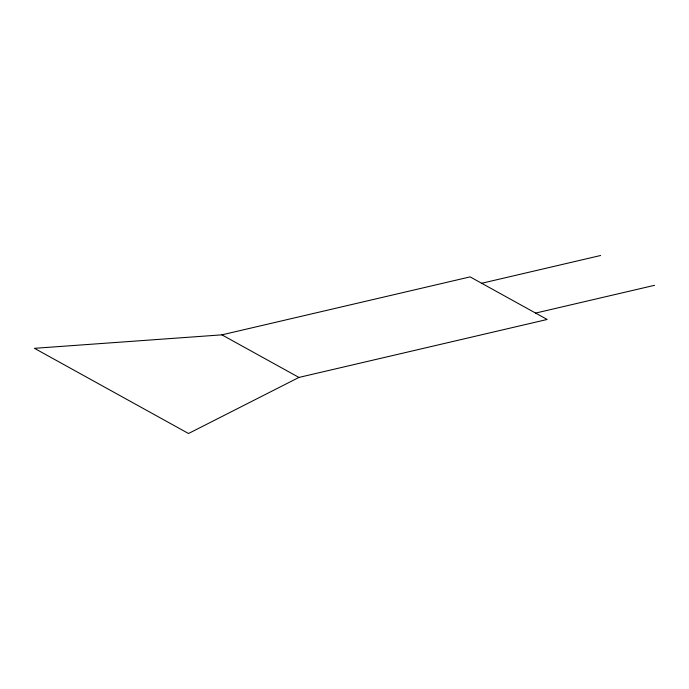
<?xml version="1.0" encoding="UTF-8"?>
<svg xmlns="http://www.w3.org/2000/svg" width="689" height="689" viewBox="0 0 689 689"><rect width="100%" height="100%" fill="white"/><g stroke="black" fill="none" stroke-linecap="round" stroke-linejoin="round"><path stroke-width="1.03" d="M298.94 377.426L188.519 433.502L34.45 348.324L221.901 334.845L470.131 276.883L547.161 319.472L298.94 377.426L221.901 334.845M481.68 283.274L600.627 255.498M535.611 313.082L654.55 285.315"/></g></svg>
